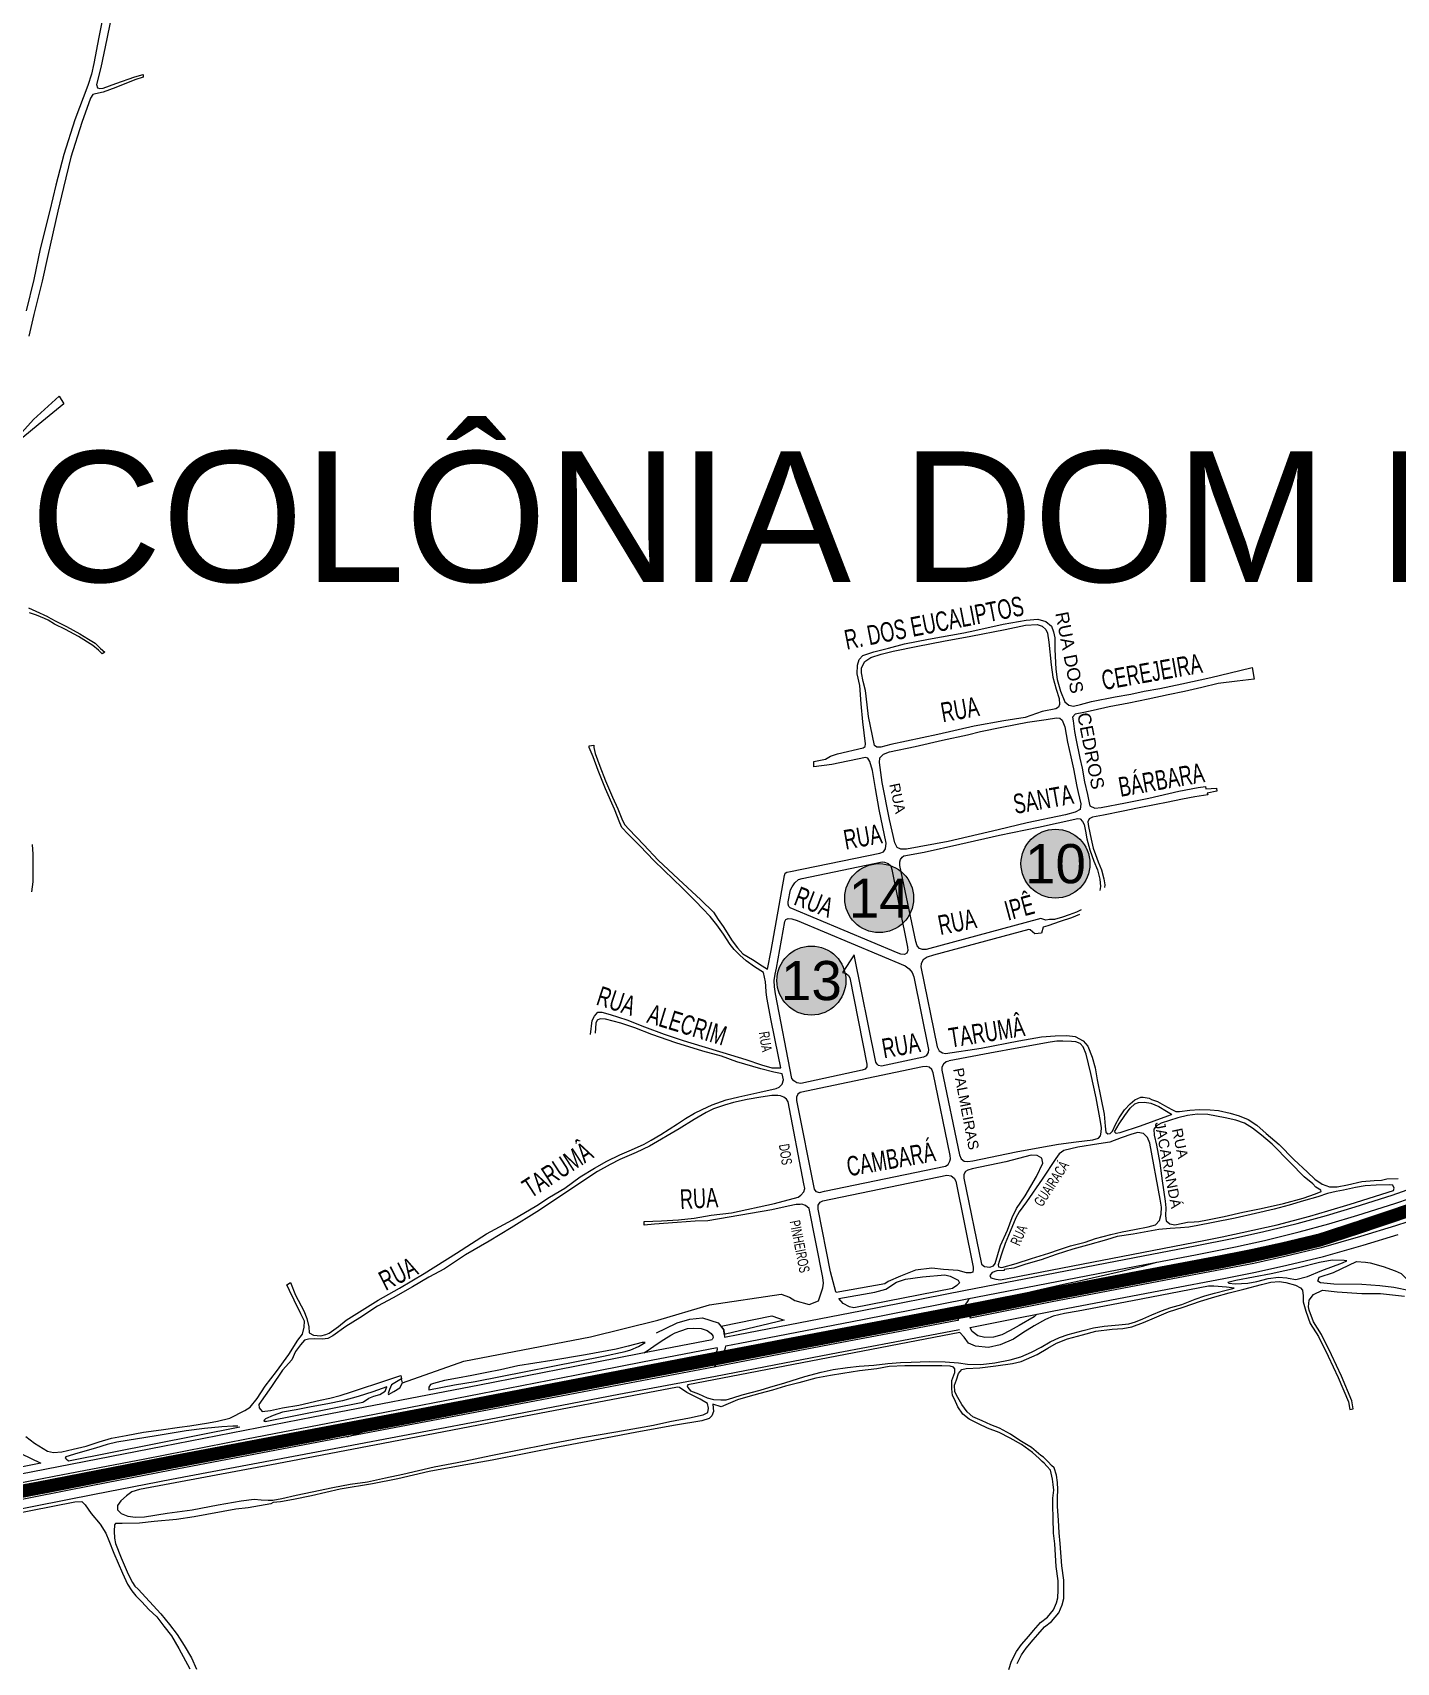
# Model space of a CAD drawing. Header units: millimetres. Extents: x 617885 to 663705, y 7172943 to 7234736.
# Drawn here: x 659750 to 660794, y 7185909 to 7187157 of the extents above; entities that cross this region are included whole.
import ezdxf
from ezdxf.enums import TextEntityAlignment as Align

# ---------------------------------------------------------------- set-up
doc = ezdxf.new("R2010")
doc.units = ezdxf.units.MM
for name, color, linetype in [('BAIRROS', 12, 'Continuous'), ('Equipamentos Públicos', 171, 'Continuous'), ('Escolas Municipais', 21, 'Continuous')]:
    doc.layers.add(name, color=color, linetype=linetype)
doc.layers.add('TOP_VIAS 10.000', color=7, linetype='Continuous', lineweight=9)
doc.layers.add('VIAS', color=7, linetype='Continuous', lineweight=5)
doc.styles.add('LDUP', font='LDUP.SHX')
doc.styles.get("Standard").update_dxf_attribs({"font": 'arial.ttf'})

msp = doc.modelspace()

# ---------------------------------------------------------------- hatches: boundary and pattern name
at = {"layer": 'Equipamentos Públicos', "true_color": 0xffff99}
h = msp.add_hatch(color=51, dxfattribs=at)
edge = h.paths.add_edge_path()
edge.add_arc((660533.4, 7186520.9), 26.4, 0, 360)
at = {"layer": 'Equipamentos Públicos', "true_color": 0xff0040}
h = msp.add_hatch(color=240, dxfattribs=at)
edge = h.paths.add_edge_path()
edge.add_arc((660398.4, 7186494.5), 26.4, 0, 360)
at = {"layer": 'Escolas Municipais'}
h = msp.add_hatch(color=21, dxfattribs=at)
edge = h.paths.add_edge_path()
edge.add_arc((660346.5, 7186431.4), 26.4, 0, 360)

# ---------------------------------------------------------------- linework, layer by layer
at = {"layer": 'BAIRROS', "lineweight": 40, "ltscale": 0.3, "const_width": 10}
for points in [[(660810, 7186257.4), (660791.3, 7186251.1), (660764.9, 7186242.2), (660735.4, 7186232.6), (660707.8, 7186226), (660684.1, 7186220.8), (660659.9, 7186216), (660616.9, 7186207.9), (660528.4, 7186191), (660491.2, 7186183.6), (660466.9, 7186178.8), (660277.9, 7186142.9), (660253.8, 7186138.4), (660040.7, 7186097.5), (659979.3, 7186086), (659978.7, 7186085.8), (659854.7, 7186062.4), (659760.9, 7186044), (659653.6, 7186024.3)], [(660810.6, 7186257.6), (660791.9, 7186251.3), (660765.4, 7186242.4), (660736, 7186232.8), (660708.4, 7186226.2), (660684.7, 7186221), (660660.4, 7186216.2), (660617.5, 7186208.1), (660529, 7186191.2), (660491.8, 7186183.8), (660467.5, 7186179), (660457.9, 7186177.2), (660408.6, 7186167.7), (660365.1, 7186159.5), (660323.9, 7186151.7), (660271.3, 7186141.5), (660197.1, 7186127.5), (660103.4, 7186109.5), (659979.3, 7186086), (659854.7, 7186062.4), (659795.8, 7186050.9), (659727.3, 7186037.5)]]:
    msp.add_lwpolyline(points, dxfattribs=at)
at = {"layer": 'Equipamentos Públicos', "color": 7, "lineweight": 5}
for centre in [(660533.4, 7186520.9), (660398.4, 7186494.5)]:
    msp.add_circle(centre, 26.4, dxfattribs=at)
at = {"layer": 'Escolas Municipais', "color": 7, "lineweight": 5}
msp.add_circle((660346.5, 7186431.4), 26.4, dxfattribs=at)
at = {"layer": 'VIAS', "color": 253}
for points in [[(659805.1, 7187175.7), (659800.8, 7187153.7), (659796.9, 7187133.5), (659795.1, 7187125.3), (659792.4, 7187116.8), (659782.5, 7187090.3), (659774.1, 7187063.8), (659768, 7187040.3), (659763.2, 7187020.9), (659755.8, 7186991.7), (659751, 7186968.2), (659745.1, 7186944.1)], [(660665.4, 7186200.4), (660666.2, 7186199.8), (660671.1, 7186199.3), (660680.6, 7186199.7), (660687.6, 7186200.9), (660696.4, 7186203.3), (660704.1, 7186204.3), (660710.6, 7186203.9), (660711.7, 7186203.5), (660717.4, 7186202.6), (660726.4, 7186204.8), (660737.4, 7186209.4), (660753.1, 7186215.3), (660756.5, 7186216.8), (660754.4, 7186217), (660745.2, 7186217.4), (660735.7, 7186215.5), (660719.6, 7186211.4), (660698.5, 7186206.9), (660671.5, 7186201.8), (660665.4, 7186200.2)], [(660812.6, 7186193.2), (660805, 7186193.9), (660792.6, 7186196.4), (660781.9, 7186197.6), (660767.9, 7186198.6), (660746.5, 7186198.9), (660736.4, 7186200), (660734.4, 7186201.3), (660735.3, 7186204.3), (660746.2, 7186207.9), (660764, 7186216.3), (660770.7, 7186215.8), (660774.5, 7186215.2), (660784.3, 7186212.6), (660793.5, 7186209.1), (660798.2, 7186207), (660810.9, 7186194.7), (660812.6, 7186193.2)], [(660504, 7185908.6), (660507.3, 7185915.2), (660511, 7185920.3), (660516.3, 7185926.6), (660519.9, 7185930.7), (660525, 7185936.5), (660530.4, 7185940.8), (660535.9, 7185947.4), (660538.5, 7185953.5), (660539.7, 7185958.2), (660539.9, 7185964.6), (660539.8, 7185972.2), (660538.4, 7185983.2), (660537.1, 7186000.5), (660536.2, 7186008.6), (660535.6, 7186018.2), (660535, 7186028.7), (660534.9, 7186035.4), (660535.1, 7186041.8), (660535, 7186047.1), (660534.3, 7186052.8), (660532.4, 7186058.3), (660530.4, 7186060.2), (660527.7, 7186063), (660526, 7186064.7), (660524.2, 7186066.4), (660522.3, 7186067.9), (660515, 7186073.9), (660506.2, 7186079.2), (660498.9, 7186084.2), (660490.5, 7186088.7), (660484, 7186091.2), (660477.2, 7186094.2), (660470.2, 7186097.4), (660465.7, 7186101.2), (660461.7, 7186106.9), (660458.7, 7186112.3), (660456.3, 7186116.6), (660456.2, 7186121.5), (660457.7, 7186125.6), (660459.2, 7186130.6), (660461.6, 7186133.5), (660465.1, 7186134.3), (660475.6, 7186134.9), (660487.8, 7186136.3), (660500.4, 7186138.3), (660507.2, 7186139.8), (660519.3, 7186145), (660527.5, 7186150), (660534.3, 7186153.9), (660542.7, 7186157.2), (660554, 7186160.2), (660564.4, 7186163), (660576.7, 7186164.5), (660585, 7186165), (660592, 7186166.4), (660600.8, 7186169.6), (660609.3, 7186173.1), (660620, 7186177.7), (660631.2, 7186181.4), (660644.4, 7186186), (660655.4, 7186189.3), (660666.5, 7186192.3), (660677.6, 7186195.2), (660691.1, 7186198.8), (660698.3, 7186200.6), (660704.7, 7186201), (660709.9, 7186200.3)], [(660709.9, 7186200.3), (660717.2, 7186198.3), (660721.1, 7186196.2), (660722.6, 7186194.4), (660723.2, 7186190.1), (660723.2, 7186185.4), (660725.1, 7186178.3), (660728.5, 7186168.8), (660734.8, 7186159), (660742.3, 7186143.7), (660750, 7186127.4), (660757.7, 7186108.8), (660758.8, 7186103), (660761.5, 7186103.5), (660760.4, 7186109.6), (660752.5, 7186128.6), (660744.8, 7186144.9), (660737.2, 7186160.4), (660731.1, 7186170.1), (660727.8, 7186179.1), (660727.1, 7186181.6), (660727.8, 7186186.6), (660731.1, 7186191), (660738, 7186194.3), (660749, 7186193.1), (660767.9, 7186191.9), (660782.3, 7186191.9), (660800.6, 7186189.8)], [(660519.1, 7186176), (660517, 7186173.9), (660505.7, 7186167.2), (660498.7, 7186163.4), (660492.4, 7186160.2), (660485.9, 7186158.4), (660479.4, 7186158.1), (660473.9, 7186159.4), (660469.5, 7186162.7), (660468.5, 7186164.5), (660468, 7186165.9)], [(660497.6, 7185904), (660499.8, 7185910.3), (660503.5, 7185917.6), (660507.5, 7185923.1), (660512.9, 7185929.5), (660516.5, 7185933.7), (660521.9, 7185939.8), (660527.2, 7185944), (660532, 7185949.7), (660534.2, 7185954.9), (660535.2, 7185958.9), (660535.4, 7185964.6), (660535.4, 7185971.9), (660534, 7185982.8), (660533, 7186000.2), (660532, 7186008.2), (660531.6, 7186019.7), (660531.3, 7186029.6), (660531.4, 7186035.1), (660532.1, 7186041.2), (660531.6, 7186045.5), (660531, 7186049.6), (660529.5, 7186056.5), (660526.7, 7186059.6), (660524.8, 7186061.8), (660523.2, 7186063.3), (660520.9, 7186065.5), (660515.8, 7186070), (660507.5, 7186076.2), (660498.6, 7186081.1), (660490.4, 7186085.5), (660481.3, 7186088.8), (660474.4, 7186092.1), (660467.3, 7186095.7), (660462.5, 7186099.4), (660458.6, 7186105.1), (660456, 7186111), (660454.6, 7186113.8), (660454, 7186118.7), (660454.1, 7186125.3), (660456.4, 7186131.4), (660456.4, 7186134.2), (660455.4, 7186135.5), (660452.8, 7186136.2), (660446.4, 7186136.5), (660430.8, 7186136.4), (660418, 7186136.3), (660406, 7186135.9), (660396.5, 7186134.1), (660383.3, 7186132.5), (660370.6, 7186130.5), (660361.2, 7186128.9), (660349.8, 7186126.9), (660336.8, 7186123.4), (660326.7, 7186120.9), (660316.6, 7186117.7), (660307.1, 7186115.2), (660297.7, 7186112.6), (660289.8, 7186110.5), (660277.4, 7186105)], [(660277.4, 7186105), (660270.9, 7186107), (660271.4, 7186101.4), (660270.2, 7186098.1), (660268.3, 7186096.1), (660262.5, 7186094.3), (660242.4, 7186091), (660212.9, 7186085.6), (660188.8, 7186081.1), (660153.5, 7186074.5), (660102.1, 7186064.2), (660077.4, 7186059.8), (660053.7, 7186055.4), (660029.9, 7186050), (660010.5, 7186046.2), (659985.6, 7186042), (659963.6, 7186037), (659950, 7186034.1), (659939.9, 7186032.4), (659934.3, 7186031.8), (659932.4, 7186030.8), (659915.2, 7186027.8), (659905.8, 7186026.7), (659873.8, 7186020.7), (659860.3, 7186018.9), (659843.3, 7186017.2), (659832, 7186016), (659818.8, 7186015.7), (659813.6, 7186015.8), (659812.7, 7186014.7), (659812.6, 7186009.8), (659812.7, 7186004.5), (659813.6, 7186000.3), (659817.8, 7185989.5), (659823.3, 7185976.8), (659826.6, 7185970.6), (659828.4, 7185967.7), (659831, 7185965.4), (659839.7, 7185956), (659848.2, 7185946.6), (659855, 7185938.5), (659860.7, 7185930.6), (659866.1, 7185922.3), (659871.7, 7185912.9), (659875.5, 7185904.1)], [(659682.3, 7186012.7), (659782.4, 7186032.3), (659787.8, 7186032.6), (659790.3, 7186030), (659794.9, 7186023.3), (659801.8, 7186015.3), (659806.2, 7186008.2), (659808.5, 7186002.6), (659812.3, 7185993.1), (659819, 7185977.7), (659822.8, 7185969.3), (659826, 7185964.2), (659829.2, 7185960.3), (659833.7, 7185955.7), (659839.2, 7185949.8), (659845.1, 7185944.3), (659850.7, 7185937.1), (659856.5, 7185929.7), (659862.2, 7185920), (659870.5, 7185904.5)]]:
    msp.add_lwpolyline(points, dxfattribs=at)
at = {"layer": 'VIAS', "color": 253, "flags": 128}
for points in [[(659812, 7187177.4), (659806.9, 7187152.4), (659802.4, 7187130.4), (659799.1, 7187117.5), (659799.7, 7187114.8), (659801.5, 7187114.3), (659804, 7187114.6), (659813.8, 7187118.3), (659828.4, 7187123.3), (659834.7, 7187125.2), (659834.7, 7187123.1), (659828.5, 7187121), (659813.7, 7187115.1), (659804.1, 7187111.7), (659798.2, 7187110.3), (659796.1, 7187109.7), (659794.3, 7187107.1), (659787.8, 7187088.4), (659779.4, 7187061.9), (659773.8, 7187038.6), (659769.4, 7187020.4), (659761.7, 7186986.5), (659757.3, 7186966.9), (659751, 7186941.4), (659747.2, 7186924.8)], [(659741.9, 7186850.9), (659750.9, 7186860.9), (659770.4, 7186878.9), (659773.9, 7186872.9), (659754.3, 7186857), (659742.6, 7186847.2)], [(659747, 7186716.8), (659752.5, 7186714.3), (659761.5, 7186710.1), (659761.7, 7186710), (659767.4, 7186706.8), (659776.1, 7186702.4), (659786.3, 7186696.8), (659792.8, 7186692.9), (659797.9, 7186689.7), (659802.2, 7186685.7), (659805.3, 7186682.9), (659803.4, 7186681.5), (659800.6, 7186684.3), (659796.2, 7186688), (659785.3, 7186694.8), (659775.4, 7186700.2), (659766.9, 7186704.3), (659762, 7186707.3), (659759.1, 7186708.6), (659753, 7186711.2), (659747.6, 7186713)], [(660177.3, 7186390.1), (660178.6, 7186400.7), (660180.4, 7186404.1), (660182.9, 7186407.1), (660185.9, 7186407.3), (660192.5, 7186405.3), (660205.2, 7186401.4), (660218.8, 7186396), (660233.8, 7186390.4), (660248.4, 7186385.5), (660262.7, 7186381.1), (660278.7, 7186376.2), (660296.3, 7186370.9), (660308.3, 7186366.8), (660316.3, 7186364.7), (660323.2, 7186364.7), (660321, 7186374.5), (660315.8, 7186400.9), (660312.4, 7186418.5), (660311.8, 7186422.8), (660311.7, 7186427.1), (660311.4, 7186430.5), (660309.7, 7186437.7), (660302.9, 7186441.9), (660296.6, 7186446.5), (660291.6, 7186450.8), (660287.3, 7186455.2), (660284.3, 7186459.1), (660279.1, 7186466.8), (660274.2, 7186474.1), (660268.9, 7186480.5), (660263.1, 7186486.5), (660257.9, 7186492), (660247.5, 7186502.3), (660233.7, 7186515.6), (660225.9, 7186523.2), (660215.3, 7186534.2), (660206.3, 7186543.4), (660201.2, 7186548.6), (660199.8, 7186552.1), (660195.7, 7186562.5), (660188.8, 7186578.2), (660183.1, 7186592.2), (660179.4, 7186602.7), (660176.2, 7186609.8), (660176.3, 7186611.1), (660180, 7186611.6), (660179.9, 7186609.9), (660181, 7186605.2), (660184.5, 7186595.5), (660188.9, 7186584.3), (660194.3, 7186571.9), (660198.2, 7186562.8), (660201.8, 7186554), (660203.6, 7186550.7), (660206.6, 7186547.2), (660218.1, 7186535.2), (660229.2, 7186523.7), (660244.8, 7186509), (660261.7, 7186493.2), (660271.4, 7186483.8), (660275.2, 7186478.1), (660278.9, 7186472.7), (660285.8, 7186461.9), (660289.8, 7186456.4), (660294, 7186451.8), (660301.4, 7186447.5), (660308.8, 7186442.7), (660312.9, 7186440.1), (660315.6, 7186454.5), (660325.9, 7186511.9), (660326.4, 7186513.7), (660327.6, 7186514.4), (660330.5, 7186514.9), (660398.8, 7186528.9), (660401.6, 7186530), (660403.3, 7186532.3), (660403.8, 7186536.5), (660398.3, 7186562.3), (660395.5, 7186578.4), (660393.4, 7186592.2), (660391.2, 7186599.1), (660389.8, 7186601.8), (660387.8, 7186602.3), (660362.1, 7186596.8), (660348.4, 7186595.1), (660348.4, 7186599.2), (660357.4, 7186601), (660361.1, 7186603.3), (660366.4, 7186604.9), (660386.1, 7186609.5), (660387.7, 7186610.7), (660388, 7186612.6), (660386, 7186629.6), (660384.6, 7186643.4), (660383.5, 7186657.2), (660381.6, 7186666.3), (660381.9, 7186673), (660383.2, 7186677.3), (660385.8, 7186680.3), (660394.3, 7186683), (660405.6, 7186686), (660417.9, 7186689.3), (660436.1, 7186692.8), (660463.3, 7186697.6), (660471.6, 7186699.4), (660493.3, 7186704.2), (660511, 7186707.3), (660520, 7186708.2), (660526, 7186706.4), (660530.3, 7186702.7), (660531.9, 7186698.3), (660532.8, 7186693.8), (660533, 7186684.9), (660533.6, 7186669.9), (660534.7, 7186661.8), (660537.2, 7186653), (660540.6, 7186644.7), (660543.7, 7186642.2), (660547.3, 7186641.6), (660552.6, 7186642.8), (660561.1, 7186645.1), (660579, 7186648.6), (660591, 7186650.6), (660601.2, 7186653), (660613.4, 7186654.9), (660630.1, 7186658.7), (660652.3, 7186663.5), (660674.5, 7186668.7), (660684, 7186671.1), (660685.5, 7186662.1), (660672.6, 7186660.5), (660658.1, 7186658.8), (660645.5, 7186655.8), (660632.3, 7186652.8), (660619.7, 7186650.2), (660604.4, 7186646.9), (660589.5, 7186643.9), (660574.5, 7186640.9), (660562.3, 7186638.2), (660555.1, 7186636.7), (660548.4, 7186635.4), (660546.5, 7186633), (660546.9, 7186630.3), (660548.1, 7186622.1), (660549.1, 7186616.7), (660552.1, 7186601.6), (660553.8, 7186593.9), (660555.7, 7186583.5)], [(660177.3, 7186390.1), (660178.6, 7186400.7), (660180.4, 7186404.1), (660182.9, 7186407.1), (660185.9, 7186407.3), (660192.5, 7186405.3), (660205.2, 7186401.4), (660218.8, 7186396), (660233.8, 7186390.4), (660248.4, 7186385.5), (660262.7, 7186381.1), (660278.7, 7186376.2), (660296.3, 7186370.9), (660308.3, 7186366.8), (660316.3, 7186364.7), (660323.2, 7186364.7), (660321, 7186374.5), (660315.8, 7186400.9), (660312.4, 7186418.5), (660311.8, 7186422.8), (660311.7, 7186427.1), (660311.4, 7186430.5), (660309.7, 7186437.7), (660302.9, 7186441.9), (660296.6, 7186446.5), (660291.6, 7186450.8), (660287.3, 7186455.2), (660284.3, 7186459.1), (660279.1, 7186466.8), (660274.2, 7186474.1), (660268.9, 7186480.5), (660263.1, 7186486.5), (660257.9, 7186492), (660247.5, 7186502.3), (660233.7, 7186515.6), (660225.9, 7186523.2), (660215.3, 7186534.2), (660206.3, 7186543.4), (660201.2, 7186548.6), (660199.8, 7186552.1), (660195.7, 7186562.5), (660188.8, 7186578.2), (660183.1, 7186592.2), (660179.4, 7186602.7), (660176.2, 7186609.8), (660176.3, 7186611.1), (660180, 7186611.6), (660179.9, 7186609.9), (660181, 7186605.2), (660184.5, 7186595.5), (660188.9, 7186584.3), (660194.3, 7186571.9), (660198.2, 7186562.8), (660201.8, 7186554), (660203.6, 7186550.7), (660206.6, 7186547.2), (660218.1, 7186535.2), (660229.2, 7186523.7), (660244.8, 7186509), (660261.7, 7186493.2), (660271.4, 7186483.8), (660275.2, 7186478.1), (660278.9, 7186472.7), (660285.8, 7186461.9), (660289.8, 7186456.4), (660294, 7186451.8), (660301.4, 7186447.5), (660308.8, 7186442.7), (660312.9, 7186440.1), (660315.6, 7186454.5), (660325.9, 7186511.9), (660326.4, 7186513.7), (660327.6, 7186514.4), (660330.5, 7186514.9), (660398.8, 7186528.9), (660401.6, 7186530), (660403.3, 7186532.3), (660403.8, 7186536.5), (660398.3, 7186562.3), (660395.5, 7186578.4), (660393.4, 7186592.2), (660391.2, 7186599.1), (660389.8, 7186601.8), (660387.8, 7186602.3), (660362.1, 7186596.8), (660348.4, 7186595.1), (660348.4, 7186599.2), (660357.4, 7186601), (660361.1, 7186603.3), (660366.4, 7186604.9), (660386.1, 7186609.5), (660387.7, 7186610.7), (660388, 7186612.6), (660386, 7186629.6), (660384.6, 7186643.4), (660383.5, 7186657.2), (660381.6, 7186666.3), (660381.9, 7186673), (660383.2, 7186677.3), (660385.8, 7186680.3), (660394.3, 7186683), (660405.6, 7186686), (660417.9, 7186689.3), (660436.1, 7186692.8), (660463.3, 7186697.6), (660471.6, 7186699.4), (660493.3, 7186704.2), (660511, 7186707.3), (660520, 7186708.2), (660526, 7186706.4), (660530.3, 7186702.7), (660531.9, 7186698.3), (660532.8, 7186693.8), (660533, 7186684.9), (660533.6, 7186669.9), (660534.7, 7186661.8), (660537.2, 7186653), (660540.6, 7186644.7), (660543.7, 7186642.2), (660547.3, 7186641.6), (660552.6, 7186642.8), (660561.1, 7186645.1), (660579, 7186648.6), (660591, 7186650.6), (660601.2, 7186653), (660613.4, 7186654.9), (660630.1, 7186658.7), (660652.3, 7186663.5), (660674.5, 7186668.7), (660684, 7186671.1), (660685.5, 7186662.1), (660672.6, 7186660.5), (660658.1, 7186658.8), (660645.5, 7186655.8), (660632.3, 7186652.8), (660619.7, 7186650.2), (660604.4, 7186646.9), (660589.5, 7186643.9), (660574.5, 7186640.9), (660562.3, 7186638.2), (660555.1, 7186636.7), (660548.4, 7186635.4), (660546.5, 7186633), (660546.9, 7186630.3), (660548.1, 7186622.1), (660549.1, 7186616.7), (660552.1, 7186601.6), (660553.8, 7186593.9), (660555.7, 7186583.5), (660557.9, 7186573.8), (660559.1, 7186567.5), (660559.8, 7186565.1), (660563.5, 7186563.4), (660568.3, 7186564), (660587.1, 7186567.5), (660605, 7186571.1), (660627.8, 7186576.3), (660642.7, 7186579.1), (660648.2, 7186580), (660648.6, 7186578.1), (660656.7, 7186578.8), (660657, 7186576.5), (660657, 7186576.5), (660649.6, 7186575), (660650, 7186573.5), (660640, 7186572.1), (660630.8, 7186570.4), (660618.5, 7186567.8), (660610.4, 7186566.3), (660596.1, 7186563.5), (660585.3, 7186561.2), (660570.1, 7186558.1), (660561.7, 7186556.5), (660559.2, 7186555.3), (660558.1, 7186553), (660558.6, 7186549.4), (660560.7, 7186539.7), (660562.2, 7186532.8), (660564, 7186527.8), (660566.2, 7186522.3), (660568.7, 7186516.3), (660570.5, 7186509.4), (660571.1, 7186504.6), (660571, 7186502.7)], [(660555.7, 7186583.5), (660557.9, 7186573.8), (660559.1, 7186567.5), (660559.8, 7186565.1), (660563.5, 7186563.4), (660568.3, 7186564), (660587.1, 7186567.5), (660605, 7186571.1), (660627.8, 7186576.3), (660642.7, 7186579.1), (660648.2, 7186580), (660648.6, 7186578.1), (660656.7, 7186578.8), (660657, 7186576.5)], [(660553.1, 7186485.5), (660549.6, 7186483.8), (660543.8, 7186481.7), (660538.9, 7186480), (660532.7, 7186478.1), (660528.8, 7186478.1), (660526.1, 7186477.6), (660522.2, 7186479), (660434.4, 7186455.1), (660431.7, 7186455.1), (660429.3, 7186456), (660427.4, 7186458.1), (660426.4, 7186461.2), (660414.3, 7186519.5), (660414.3, 7186522.2), (660414.7, 7186524), (660415.9, 7186526), (660417.3, 7186526.9), (660432.9, 7186529.7), (660460.1, 7186535.9), (660490.5, 7186542.7), (660520.4, 7186548.8), (660550.6, 7186555.4), (660552.2, 7186555.1), (660554, 7186553.3), (660555.3, 7186550.8), (660556.3, 7186545.9), (660557.4, 7186539.9), (660559.8, 7186531.6), (660562.8, 7186522.9), (660565.7, 7186516.3), (660567.5, 7186509), (660567.8, 7186503.4), (660567.3, 7186500.4)], [(659749.8, 7186535.5), (659750.2, 7186528.1), (659750.3, 7186517.5), (659750.3, 7186507.1), (659749.2, 7186499.4)], [(660551.8, 7186481.9), (660545.7, 7186479.5), (660537.1, 7186476.7), (660527.5, 7186473.4), (660524.1, 7186472.3), (660522.8, 7186467.7), (660517.5, 7186467.2), (660514, 7186470.3), (660513, 7186470.5), (660439.9, 7186450.9), (660435.1, 7186449.3), (660432.1, 7186447.2), (660430.6, 7186444.5), (660430.3, 7186441.9), (660442.8, 7186380.6), (660444.3, 7186377.5), (660446.8, 7186376.1), (660449.3, 7186375.6), (660476.4, 7186379.6), (660505.4, 7186385.2), (660522.6, 7186388.2), (660533.2, 7186389), (660542.2, 7186389.4), (660548.6, 7186388.5), (660554.7, 7186385.3), (660558.2, 7186381.2), (660561.5, 7186372.8), (660563.7, 7186364.6), (660565.3, 7186355.3), (660568.1, 7186341.5), (660570.6, 7186329.1), (660571.5, 7186319.8), (660571.9, 7186315.2), (660573.4, 7186314.1), (660575.3, 7186314.2), (660577.2, 7186316.2), (660579.4, 7186321.1), (660582.3, 7186326.4), (660586.3, 7186332.4), (660590.5, 7186337.1), (660594.2, 7186340), (660598.7, 7186342.1), (660600.5, 7186342.2), (660605.2, 7186341.4), (660607, 7186340.3), (660611.5, 7186338.7), (660617, 7186335.8), (660622.4, 7186332.7), (660625.5, 7186331.2), (660628.5, 7186331.2), (660636.3, 7186332.1), (660643.8, 7186332.6), (660651.9, 7186332.5), (660658.2, 7186331.9), (660667.1, 7186329.9), (660674.2, 7186327.8), (660680.9, 7186325), (660687.6, 7186320.7), (660694.8, 7186314.2), (660704.6, 7186305.8), (660716, 7186294.3), (660726.5, 7186284.8), (660732.1, 7186279.4), (660737.6, 7186275.5), (660743.2, 7186273.6), (660749, 7186273.6), (660757, 7186275.1), (660768, 7186277.5), (660777.5, 7186278.3), (660783.1, 7186278.5), (660787.1, 7186279.7), (660795.9, 7186279.9)], [(659744.8, 7186082.3), (659751.6, 7186077.2), (659761.4, 7186071), (659766.2, 7186070), (659772.4, 7186070.7), (659781.2, 7186072.7), (659791, 7186074.8), (659801, 7186078.2), (659810.6, 7186081.1), (659821.7, 7186083.2), (659834.9, 7186085.6), (659848.5, 7186087.3), (659862.6, 7186089.4), (659870.5, 7186090.4), (659884.7, 7186092.9), (659891.8, 7186094), (659901.1, 7186096.3), (659912.7, 7186102.2), (659916.6, 7186104.8), (659922, 7186111.3), (659928.2, 7186120.8), (659936.9, 7186132), (659946.2, 7186145.1), (659953.2, 7186156.1), (659956.7, 7186160.7), (659958, 7186166), (659958.3, 7186170.5), (659955.6, 7186176.2), (659950.5, 7186186.6), (659946.8, 7186194), (659944.8, 7186198.5), (659947.5, 7186200.3), (659951.5, 7186190.6), (659957.7, 7186178.6), (659960.2, 7186172.6), (659961.6, 7186166.3), (659961.9, 7186161.6), (659965.1, 7186159.8), (659970.8, 7186159.5), (659974.7, 7186160.3), (659977.3, 7186161.4), (659984.4, 7186166.5), (659990.1, 7186171.4), (659998.3, 7186176.6), (660014.6, 7186186.8), (660031.1, 7186195.8), (660049.9, 7186207.2), (660074.7, 7186222.7), (660097.8, 7186237.4), (660117.6, 7186248.3), (660136.3, 7186259.3), (660146, 7186265.5), (660157.6, 7186272.5), (660169.4, 7186281.2), (660180.5, 7186287.8), (660189.9, 7186293.1), (660199.8, 7186297.9), (660208.6, 7186301.8), (660218.4, 7186306.2), (660223.9, 7186309.1), (660231.1, 7186313.5), (660244, 7186321.7), (660250.2, 7186325.9), (660257, 7186329.9), (660262.8, 7186332.8), (660270.5, 7186336.3), (660281.3, 7186340), (660290.9, 7186342.5), (660307.1, 7186345.9), (660319.4, 7186348.8), (660321.7, 7186349.7), (660324.1, 7186352), (660325, 7186355.3), (660324.6, 7186357.8), (660324, 7186359.9), (660317.7, 7186361.2), (660307.7, 7186363.9), (660289.5, 7186369.3), (660277.7, 7186373.6), (660263.4, 7186377.3), (660242.8, 7186383.6), (660224.4, 7186390.1), (660211.3, 7186395.2), (660200.5, 7186398.7), (660188.9, 7186401.9), (660184.8, 7186402.2), (660182.5, 7186401.1), (660181.4, 7186398.7), (660181, 7186391.2)], [(660451.7, 7186369.7), (660449.7, 7186369.1), (660447.7, 7186367.3), (660446.5, 7186365.1), (660446.5, 7186362.7), (660459.9, 7186297.9), (660461.1, 7186295), (660463.4, 7186293.1), (660466.2, 7186292.8), (660470.2, 7186293.4), (660503.2, 7186300.2), (660521.4, 7186303.6), (660535.8, 7186306.1), (660549.3, 7186307.8), (660562.1, 7186309.5), (660566.3, 7186310.8), (660567.9, 7186312.6), (660568.5, 7186315.3), (660568.6, 7186318.7), (660567.8, 7186323.5), (660564.5, 7186341.7), (660560.4, 7186360.2), (660556.8, 7186375), (660554.6, 7186380.7), (660552.3, 7186383.3), (660549.1, 7186384.5), (660545.7, 7186384.7), (660539.1, 7186385.1), (660534.5, 7186385), (660529.4, 7186384.2), (660505.4, 7186380), (660483.1, 7186375.8), (660452.1, 7186370)], [(660033.3, 7186123.3), (660080.4, 7186140.1), (660177.4, 7186158.6), (660228.8, 7186171.3), (660268.4, 7186183.2), (660323.3, 7186191.2), (660329.8, 7186189.1), (660333.8, 7186186.5), (660344.8, 7186183.3), (660352, 7186186.1), (660355.2, 7186196.1), (660355.7, 7186199.7), (660355.2, 7186204.1), (660344.9, 7186256.8), (660342.1, 7186259.1), (660339.1, 7186260.1), (660337.9, 7186260), (660334.9, 7186259.9), (660328.7, 7186258.7), (660316.3, 7186255.9), (660267.3, 7186247.5), (660257.6, 7186247.2), (660243.7, 7186246.2), (660226.3, 7186245), (660218.5, 7186244.1), (660218.5, 7186247), (660231.8, 7186247.4), (660244.7, 7186248.3), (660256.6, 7186249.5), (660269.8, 7186251.8), (660285.3, 7186253.6), (660318.2, 7186260.6), (660336.4, 7186265.6), (660338.5, 7186267.1), (660340.8, 7186269.7), (660341.4, 7186272.2), (660340.8, 7186275.8), (660328.6, 7186338.5), (660327.4, 7186340.7), (660325.3, 7186342.2), (660322.9, 7186343.1), (660320.8, 7186343.5), (660316.2, 7186343.3), (660307.7, 7186342.2), (660297.2, 7186340.4), (660286.9, 7186338), (660279.9, 7186336), (660271.4, 7186333.1), (660265.8, 7186330.5), (660256.7, 7186325.1), (660245.2, 7186317.9), (660222.4, 7186304.7), (660212.2, 7186299.8), (660199.9, 7186294.3), (660192.4, 7186290.5), (660182.8, 7186285.3), (660170.6, 7186277.3), (660154.3, 7186266.4), (660136.2, 7186254.3), (660116.6, 7186242), (660099.6, 7186231.9), (660081.6, 7186221.5), (660065.5, 7186210.6), (660053.5, 7186204.2), (660040.9, 7186197), (660026.3, 7186188.5), (660014.2, 7186182.1), (660000.8, 7186173.3), (659990, 7186166.6), (659979.9, 7186159.4), (659976.2, 7186157.4), (659972.2, 7186156.8), (659966.1, 7186157), (659961.4, 7186156.9), (659958.4, 7186156), (659955.2, 7186152.5), (659951.5, 7186147.3), (659948.7, 7186141), (659941.5, 7186133.1), (659933.1, 7186120.5), (659923.4, 7186106.8), (659923.6, 7186104.2), (659925.9, 7186101.5), (659932.3, 7186102.2), (659941.4, 7186104.3), (659953.9, 7186106.4), (659970.4, 7186110.2), (659977.7, 7186111.7), (659985.7, 7186113.8), (659994.2, 7186116.5), (660002.8, 7186119.3), (660013.7, 7186122.9), (660025.3, 7186126.7), (660032.1, 7186129), (660032.7, 7186126.4)], [(660663.4, 7186326.4), (660650.1, 7186328.8), (660642.2, 7186329), (660634.5, 7186328.1), (660627.1, 7186326.4), (660614.4, 7186322.1), (660610.8, 7186320.3), (660608.8, 7186317.5), (660608.9, 7186313.1), (660610.7, 7186305.5), (660613.2, 7186291.5), (660615.2, 7186278.1), (660617.5, 7186262.5), (660617.9, 7186257.4), (660617.6, 7186251.2), (660618.3, 7186247.4), (660621, 7186245.1), (660624.9, 7186244.5), (660631, 7186245.6), (660634.4, 7186246.3), (660639.5, 7186246.7)], [(660639.5, 7186246.7), (660643.3, 7186246.9), (660649.9, 7186248.2), (660662.5, 7186250.8), (660677, 7186254), (660690.8, 7186257), (660707.9, 7186260.8), (660723.2, 7186264.7), (660732.6, 7186268), (660736.8, 7186269.8), (660736.6, 7186271), (660732.9, 7186273.2), (660730.5, 7186275.8), (660723.9, 7186281.2), (660713.1, 7186292.1), (660699.3, 7186306.2), (660691.2, 7186313), (660684.4, 7186318.4), (660678.1, 7186322.1), (660671.6, 7186324.4), (660663.4, 7186326.4)], [(660227.8, 7186161.8), (660234.8, 7186165.1), (660243.8, 7186169.4), (660253.4, 7186172.2), (660263.2, 7186173.3), (660275.2, 7186169.3), (660279.4, 7186164.1), (660280, 7186158.4), (660290.4, 7186160.4), (660384.2, 7186178.5), (660464.6, 7186194.4), (660579.4, 7186216.6), (660607.2, 7186221.9), (660640.5, 7186228.3), (660670, 7186234.2), (660691.9, 7186238.9), (660718.4, 7186245.4), (660740.9, 7186251.6), (660763, 7186258.1), (660791.2, 7186267), (660815, 7186275.5)], [(660280.9, 7186151.7), (660291.7, 7186153.8), (660385.5, 7186171.9), (660465.9, 7186187.8), (660580.7, 7186210), (660608.4, 7186215.3), (660641.8, 7186221.7), (660671.3, 7186227.6), (660693.4, 7186232.4), (660720, 7186238.9), (660742.7, 7186245.1), (660765, 7186251.7), (660793.3, 7186260.6), (660817.3, 7186269)], [(660812.6, 7186249.8), (660793.7, 7186243.5), (660767.1, 7186235.5), (660736.9, 7186226.8), (660709.1, 7186220.1), (660685.3, 7186214.9), (660661, 7186210.1), (660618, 7186202), (660529.5, 7186185.1), (660492.3, 7186177.7), (660468.1, 7186172.9)], [(660468, 7186165.9), (660493.7, 7186170.9), (660530.8, 7186178.3), (660619.3, 7186195.2), (660662.3, 7186203.3), (660686.7, 7186208.2), (660710.7, 7186213.4), (660738.7, 7186220.2), (660769.1, 7186228.9), (660795.8, 7186237)], [(660468.1, 7186172.9), (660468.8, 7186176.3), (660471.2, 7186179.5), (660474.9, 7186183), (660478.6, 7186184.8), (660488, 7186187.1), (660496.2, 7186189), (660507.4, 7186191.5), (660521.7, 7186194.8), (660541.8, 7186199.5), (660551.6, 7186201.6), (660561.6, 7186203.9), (660571.8, 7186206.1), (660583.9, 7186208.8), (660591.1, 7186210.7), (660600, 7186212.7), (660610.9, 7186215.8)], [(660378.9, 7186180.9), (660375.7, 7186181.7), (660370.9, 7186184.2), (660367.5, 7186188), (660395, 7186192.9), (660403.5, 7186195.1), (660411.6, 7186200.5), (660418.6, 7186202.7), (660431.7, 7186204.5), (660448.7, 7186206.2), (660452.7, 7186205.2), (660458.9, 7186202.1), (660460, 7186200), (660457.8, 7186197.9), (660454.6, 7186195.6), (660378.9, 7186180.9)], [(660459, 7186171.2), (660459.6, 7186174), (660461.5, 7186178.4), (660464.7, 7186183.6), (660466, 7186185.3), (660466.5, 7186186.3), (660467.4, 7186188)], [(660459, 7186171.2), (660458.5, 7186171.1), (660409.2, 7186161.6), (660365.6, 7186153.4), (660324.4, 7186145.6), (660271.8, 7186135.4), (660197.7, 7186121.4), (660103.9, 7186103.4), (659979.8, 7186079.9), (659855.2, 7186056.3), (659796.3, 7186044.8), (659727.8, 7186031.4)], [(659729.1, 7186024.7), (659797.6, 7186038.1), (659856.5, 7186049.6), (659981.1, 7186073.2), (660105.2, 7186096.7), (660198.9, 7186114.7), (660273.1, 7186128.6), (660325.8, 7186138.8), (660366.9, 7186146.6), (660410.5, 7186154.8), (660459.8, 7186164.3), (660459.9, 7186164.3)], [(660218.2, 7186146.4), (660221.4, 7186148.5), (660227.6, 7186152.8), (660233.4, 7186156.5), (660238.8, 7186159.8), (660242.2, 7186161.8), (660246.5, 7186163.3), (660251.5, 7186164.9), (660256.3, 7186165.3), (660262.1, 7186164.9), (660266.7, 7186163.5), (660269.8, 7186161.3), (660271, 7186159.4), (660271.2, 7186158.1), (660270.6, 7186156.5)], [(659720, 7186049.7), (659849.9, 7186074.8), (659965, 7186097.4), (660092.2, 7186122), (660165.4, 7186136.1), (660215.8, 7186146), (660270.6, 7186156.5)], [(659724.4, 7186043.9), (659766.5, 7186051.9), (659836.1, 7186065.3), (659913.9, 7186080.5), (660011.8, 7186099.5), (660093.4, 7186115.2), (660166.7, 7186129.5), (660217.1, 7186139.4), (660274.4, 7186150.4)], [(659991, 7186082), (659999.9, 7186085), (660013.6, 7186088.9), (660024.8, 7186091.8), (660040.8, 7186094.9), (660090.2, 7186104.3), (660141.3, 7186114.3), (660230.7, 7186131.4), (660263.8, 7186138), (660267.9, 7186140.2), (660271.8, 7186143.7), (660274, 7186147.4), (660274.5, 7186149.2), (660274.4, 7186150.4)], [(660271.8, 7186135.4), (660275, 7186138.7), (660277.9, 7186142.9), (660279.6, 7186146.8), (660280.7, 7186150.1), (660280.9, 7186151.7)], [(660022.7, 7186114.6), (660026.8, 7186116.7), (660031.3, 7186119.5), (660033.3, 7186123.3), (660032.7, 7186126.4), (660025, 7186121.8), (660023.3, 7186118.4), (660022.5, 7186115.2), (660022.7, 7186114.6)], [(659928.2, 7186093.8), (660003, 7186108.5), (660003.5, 7186108.9), (660007.5, 7186111.7), (660011.5, 7186113.1), (660015.9, 7186114.4), (660020.2, 7186117.1), (660021.3, 7186120.4), (660010.7, 7186116.4), (659999.5, 7186112.9), (659987.3, 7186109.7), (659976.3, 7186107.3), (659963.4, 7186105), (659951.9, 7186102.8), (659941.4, 7186101), (659934.2, 7186098.4), (659928.4, 7186095.8), (659927.4, 7186094.8), (659927.2, 7186094.1), (659928.9, 7186094)], [(659907.2, 7186090.2), (659903.5, 7186090.2), (659894.9, 7186089.6), (659881.8, 7186088.4), (659867.8, 7186086.6), (659844.6, 7186082.9), (659814.6, 7186077.9), (659807.2, 7186076.3), (659798.2, 7186073.3), (659784.6, 7186069.5), (659775.6, 7186066.8), (659775.1, 7186066.1), (659775.7, 7186065.1), (659777.5, 7186063.8), (659908.9, 7186089.7)]]:
    msp.add_lwpolyline(points, dxfattribs=at)
for points in [[(660399.6, 7186610), (660396.6, 7186610.1), (660394.8, 7186611.4), (660393.2, 7186618.8), (660390.3, 7186633.6), (660389.2, 7186642.6), (660387.8, 7186653.6), (660386.1, 7186660.4), (660384.9, 7186667.1), (660384.8, 7186670.9), (660387.3, 7186675.6), (660392.1, 7186678.8), (660399.8, 7186681.2), (660409.1, 7186683.5), (660427.9, 7186687.3), (660447.6, 7186691.3), (660468.7, 7186695), (660494.8, 7186700.3), (660510.5, 7186703.5), (660519.4, 7186704.1), (660523.2, 7186702.7), (660526, 7186700.3), (660527.2, 7186697.3), (660528.3, 7186690.6), (660530, 7186673.1), (660531.3, 7186663.6), (660534, 7186654.4), (660536.2, 7186647.4), (660536.5, 7186642.7), (660535.7, 7186640.7), (660533.6, 7186639.4), (660523.3, 7186637.3), (660510.2, 7186632.9), (660493.9, 7186630.3), (660471.1, 7186626.2), (660443.4, 7186619.8), (660407.2, 7186612.1)], [(660451.3, 7186537.9), (660419.3, 7186531.9), (660415, 7186531.9), (660412.2, 7186533.2), (660410.5, 7186536.8), (660406.3, 7186554.6), (660400.8, 7186583.1), (660398.7, 7186598.4), (660398.9, 7186602), (660401.6, 7186604.8), (660406.2, 7186606.5), (660426, 7186610.5), (660446.9, 7186615.5), (660466.1, 7186619.5), (660476.1, 7186622), (660492.3, 7186625.3), (660511.9, 7186629.3), (660526.3, 7186631.4), (660534.2, 7186632.5), (660536.7, 7186632.2), (660538.6, 7186630.8), (660540.5, 7186625.7), (660542.7, 7186613.8), (660545.1, 7186602.8), (660547.1, 7186593.6), (660549.8, 7186579.9), (660550.9, 7186575.3), (660552.8, 7186566.6), (660552.3, 7186562.3), (660548.5, 7186560.3), (660541.2, 7186558.3), (660511.6, 7186552.1), (660489.6, 7186546.9)], [(660420.3, 7186454.5), (660419.7, 7186452.3), (660417.8, 7186451.4), (660414.9, 7186451.7), (660412.9, 7186452.4), (660330.3, 7186487), (660329.3, 7186488.2), (660328.6, 7186489.9), (660328.6, 7186491.8), (660330.4, 7186500.8), (660331.7, 7186503.2), (660333.8, 7186506.1), (660336.7, 7186508.7), (660339.4, 7186509.6), (660400.6, 7186522.2), (660402.6, 7186522.1), (660405.2, 7186521), (660407.2, 7186519.2), (660408.2, 7186516.5), (660420, 7186456.9)], [(660335.4, 7186353.2), (660333, 7186354.6), (660331.6, 7186356.5), (660318.9, 7186421.2), (660318.2, 7186426.6), (660318.1, 7186431.5), (660318.8, 7186436.2), (660319.7, 7186441), (660326.2, 7186476.7), (660327, 7186478.1), (660328.8, 7186478.8), (660331.5, 7186478.6), (660335.5, 7186477.3), (660418.4, 7186442.8), (660421.4, 7186440.4), (660423.6, 7186437.5), (660425, 7186434.3), (660436.1, 7186378.7), (660435.9, 7186376.3), (660434.3, 7186373.8), (660432.3, 7186372.7), (660400.3, 7186365.8), (660398, 7186366.4), (660396.8, 7186367.3), (660395.8, 7186368.9), (660379.3, 7186451.2), (660370.3, 7186437.5), (660373.1, 7186436.8), (660374.9, 7186435.4), (660375.8, 7186433.6), (660389, 7186367.3), (660389, 7186365.3), (660387.6, 7186363.5), (660385.3, 7186362.7), (660338.5, 7186352.7)], [(660438.8, 7186363.2), (660436.6, 7186365), (660434.4, 7186365.6), (660431.6, 7186365.3), (660337.9, 7186345.7), (660336, 7186344.3), (660335, 7186342.2), (660335, 7186339.5), (660348.5, 7186271.7), (660350, 7186270), (660352.8, 7186269.2), (660356.4, 7186270.2), (660449.1, 7186289.4), (660451.2, 7186290.6), (660452.6, 7186293), (660453.1, 7186295), (660452.7, 7186297.5), (660439.8, 7186360.8)], [(660579.9, 7186314.2), (660578.7, 7186315.6), (660582.3, 7186321.6), (660586.6, 7186328.2), (660590.5, 7186333.7), (660594.1, 7186336.9), (660597.1, 7186338), (660601.7, 7186338.3), (660606.4, 7186337.5), (660612.5, 7186335), (660618.4, 7186331.4), (660622.2, 7186329.2), (660622, 7186328.6), (660619.2, 7186327.5), (660598.2, 7186320), (660582.7, 7186314.7)], [(660489.4, 7186213.7), (660489.7, 7186212.1), (660492.2, 7186211.8), (660503.4, 7186214.9), (660515.1, 7186218.5), (660528.4, 7186222.7), (660536.6, 7186225.5), (660545, 7186228.3), (660556.1, 7186231.1), (660564, 7186233.8), (660575.7, 7186236.9), (660584.4, 7186239.1), (660594, 7186240.9), (660604.3, 7186242.8), (660610.1, 7186244.4), (660613, 7186247.7), (660614.3, 7186252.5), (660614.6, 7186258), (660613.7, 7186264.1), (660605.6, 7186306.9), (660604, 7186311.2), (660600.8, 7186314.3), (660596.5, 7186315.1), (660591.9, 7186313.7), (660583.7, 7186310.9), (660575.1, 7186307.7), (660566.5, 7186306.5), (660550.5, 7186303.8), (660539.7, 7186301.3), (660536.3, 7186298.7), (660533.7, 7186295.2), (660523.2, 7186279.3), (660511.3, 7186262.1), (660505.7, 7186254.3), (660503.1, 7186249.7), (660498.8, 7186239.2), (660494.9, 7186230), (660492.3, 7186222.7), (660490.2, 7186216.3)], [(660479.1, 7186212.4), (660483.1, 7186211.9), (660485.9, 7186213), (660487.1, 7186214.9), (660491.4, 7186228.6), (660496.6, 7186240.3), (660500.2, 7186250), (660503.5, 7186257), (660510.1, 7186266.7), (660518.9, 7186281.3), (660523.6, 7186291.7), (660523, 7186295.3), (660519.5, 7186297.5), (660514.9, 7186297.6), (660495.5, 7186292.7), (660469.6, 7186287.2), (660466.4, 7186286.3), (660464.4, 7186285.2), (660463.2, 7186283), (660463.2, 7186280.2), (660476.8, 7186214.3)], [(660438.8, 7186211.1), (660426.3, 7186209.7), (660414.6, 7186205.1), (660405.3, 7186201), (660402.7, 7186199.3), (660365.4, 7186192.6), (660365.2, 7186193.2), (660361, 7186208.5), (660351.6, 7186256.4), (660351.7, 7186259.4), (660353.2, 7186261.8), (660355.2, 7186262.8), (660450.3, 7186282.5), (660453.5, 7186282), (660455.9, 7186280.2), (660457.1, 7186277.8), (660470.4, 7186212), (660470.4, 7186210.2), (660470, 7186208.2), (660468.6, 7186207.6), (660465.2, 7186207.7), (660459, 7186209.3), (660447.7, 7186210.3)], [(660792.7, 7186272.5), (660791.7, 7186274.7), (660788.9, 7186275), (660778.9, 7186274.7), (660770.6, 7186274.2), (660763.2, 7186272.9), (660754.1, 7186271), (660748.4, 7186269.8), (660741.8, 7186268.4), (660734.3, 7186265.7), (660723.4, 7186262.7), (660712.4, 7186259.5), (660701, 7186256.5), (660686.6, 7186253), (660671, 7186249.4), (660654.2, 7186246.2), (660642.3, 7186243.9), (660635.5, 7186242.6), (660629.1, 7186242.1), (660621.3, 7186241.6), (660612.6, 7186240.7), (660604.1, 7186239.3), (660593, 7186237.3), (660580.7, 7186235.4), (660572.5, 7186233), (660558, 7186228.8), (660546.8, 7186225.8), (660534, 7186221.6), (660522.4, 7186217.7), (660510.7, 7186214.3), (660501.4, 7186211.3), (660494.2, 7186210.1), (660494.2, 7186209.5), (660488.6, 7186209.2), (660484.9, 7186207.8), (660483.1, 7186205.5), (660483.9, 7186203.8), (660487.8, 7186202.7), (660491.3, 7186202.3), (660647, 7186232.5), (660661, 7186235.2), (660676.5, 7186238.6), (660703.1, 7186244.5), (660728.2, 7186251.1), (660742.1, 7186255.1), (660759.2, 7186260.2), (660792.3, 7186270.7)], [(660279.7, 7186160.7), (660279.4, 7186164.1), (660277.3, 7186166.7), (660316.3, 7186174.6), (660325.7, 7186171.4), (660280.8, 7186160.7)], [(660216.9, 7186154.4), (660206.3, 7186151.6), (660197.1, 7186149.3), (660173.5, 7186144.9), (660147.8, 7186140.5), (660121.7, 7186136.3), (660108.3, 7186133.4), (660097.9, 7186131.2), (660086.4, 7186129.1), (660075.5, 7186127), (660065.4, 7186125.1), (660057.2, 7186122.9), (660054.7, 7186122.1), (660053.5, 7186120.2), (660053.4, 7186118.1), (660073.1, 7186122), (660089.1, 7186124.5), (660187.2, 7186143.9), (660203.8, 7186147.3), (660208.2, 7186148.7), (660214.1, 7186151.2), (660219.3, 7186154.2)], [(659731.9, 7186075.6), (659741, 7186069.3), (659756.3, 7186061.9), (659720.1, 7186054.7), (659726.7, 7186063.8), (659731.2, 7186073.9)]]:
    msp.add_lwpolyline(points, close=True, dxfattribs=at)
at = {"layer": 'VIAS', "color": 253}
for points in [[(660592.4, 7186186.3), (660550.7, 7186178.3), (660540.2, 7186176.5), (660531.7, 7186174.5), (660525.8, 7186171.8), (660517, 7186167), (660508.5, 7186161.6), (660501.2, 7186156.8), (660491.1, 7186152.5), (660482, 7186150.4), (660472.1, 7186151.6), (660466.8, 7186153.9), (660463.6, 7186158.3), (660460.2, 7186161.9), (660251.9, 7186122), (660251.3, 7186121.2), (660251.9, 7186119.8), (660253.9, 7186117.4), (660260.1, 7186114.9), (660266.6, 7186112), (660271.6, 7186110.7), (660277.2, 7186110.4), (660281.2, 7186110.5), (660286.2, 7186111.8), (660293.5, 7186114.1), (660300.3, 7186116.1), (660307.2, 7186117.8), (660314.6, 7186120.2), (660326.2, 7186123.5), (660341.4, 7186128.2), (660354, 7186131.7), (660363.1, 7186133.5), (660374.2, 7186135.1), (660383.2, 7186136.2), (660394.3, 7186136.9), (660404.9, 7186138.2), (660414.8, 7186138.9), (660423, 7186139.3), (660436.7, 7186139.7), (660449, 7186139.6), (660459.1, 7186138.6), (660466.1, 7186137.6), (660476.2, 7186137.4), (660487, 7186138.7), (660498.8, 7186140.9), (660506.9, 7186143.2), (660515.1, 7186146.9), (660522.4, 7186150.8), (660529.3, 7186154.7), (660536.5, 7186158), (660543.2, 7186160.5), (660554.5, 7186163.5), (660562.4, 7186165.5), (660570.8, 7186166.8), (660581.9, 7186167.9), (660589.5, 7186168.6), (660594.8, 7186170.1), (660600.3, 7186172.3), (660607.3, 7186175.4), (660614.6, 7186178.5), (660621.7, 7186181), (660630.1, 7186183.4), (660640.5, 7186187.4), (660647.8, 7186190.1), (660655.1, 7186192.1), (660665.1, 7186194.7), (660670.3, 7186196), (660664.5, 7186196.6), (660654.6, 7186197.3), (660650.5, 7186197.5)], [(659826, 7186039.9), (659822.1, 7186037), (659817.6, 7186033.1), (659815.2, 7186029.6), (659815.2, 7186026.2), (659817.8, 7186023.4), (659823, 7186021.4), (659829, 7186020.6), (659835.7, 7186020.8), (659853.2, 7186023.6), (659872.3, 7186026.3), (659892.2, 7186030), (659909.8, 7186033), (659919.8, 7186034.3), (659925, 7186033.8), (659930.5, 7186033.5), (659934, 7186033.5), (659941, 7186034.9), (659951.8, 7186037.3), (659964.1, 7186040), (659979.9, 7186043.2), (659993.3, 7186045.7), (660006.6, 7186047.6), (660020.3, 7186050.6), (660033.5, 7186053.6), (660057.6, 7186059.2), (660080.7, 7186063.5), (660101, 7186067.8), (660120.2, 7186071.7), (660146, 7186076.7), (660171.3, 7186081.5), (660196.7, 7186086), (660214.1, 7186088.9), (660225.6, 7186091.1), (660238.1, 7186093.8), (660253.1, 7186096.7), (660263.7, 7186098.8), (660267.1, 7186100.8), (660267.6, 7186104.1), (660266.8, 7186107.7), (660261.3, 7186110.9), (660251, 7186116.1), (660245.6, 7186119.9), (660243.9, 7186120), (660104.9, 7186093.5), (660018.5, 7186077), (659937.2, 7186061.4), (659831.9, 7186041.8)]]:
    msp.add_lwpolyline(points, close=True, dxfattribs=at)

# ---------------------------------------------------------------- texts
at = {"layer": 'BAIRROS', "lineweight": 40, "ltscale": 0.3}
msp.add_text('COLÔNIA DOM PEDRO', height=100, dxfattribs=at).set_placement((659748.1, 7186736.6))
at = {"layer": 'Equipamentos Públicos', "color": 7}
for s, p in [('10', (660533.4, 7186520.9)), ('14', (660398.4, 7186494.5))]:
    msp.add_text(s, height=30, dxfattribs=at).set_placement(p, align=Align.MIDDLE_CENTER)
at = {"layer": 'Escolas Municipais', "color": 7}
msp.add_text('13', height=30, dxfattribs=at).set_placement((660346.5, 7186431.4), align=Align.MIDDLE_CENTER)
at = {"layer": 'TOP_VIAS 10.000', "color": 251, "style": 'LDUP'}
for s, height, rotation, width, p in [('R. DOS EUCALIPTOS', 15, 11, 0.69, (660373.5, 7186684.7)), ('RUA DOS', 10, 281, 1.04, (660533.2, 7186712.7)), ('CEREJEIRA', 15, 10, 0.69, (660570.2, 7186653.7)), ('RUA', 15, 10, 0.69, (660447.1, 7186629.1)), ('CEDROS', 10, 281, 1.04, (660550, 7186635.5)), ('BÁRBARA', 15, 10, 0.69, (660583.2, 7186572)), ('RUA', 8, 282, 1.04, (660406.1, 7186581.6)), ('SANTA', 15, 10, 0.69, (660502.6, 7186558.9)), ('RUA', 15, 10, 0.69, (660372.7, 7186531.6)), ('RUA', 15, 339, 0.69, (660332.2, 7186489.8)), ('IPÊ', 15, 15, 0.69, (660496.9, 7186477.2, 980.2)), ('RUA', 15, 11.0928, 0.69, (660445.2, 7186466.2)), ('RUA', 15, 342, 0.69, (660180.9, 7186413.2)), ('ALECRIM', 15, 343, 0.69, (660219.8, 7186399.4)), ('TARUMÂ', 15, 9, 0.69, (660453, 7186380)), ('RUA', 8, 279, 0.69, (660306.2, 7186391.7)), ('RUA', 15, 10, 0.69, (660402, 7186371.8)), ('PALMEIRAS', 8, 281, 1.04, (660455, 7186363.7)), (' JACARANDÁ', 8, 281, 1.04, (660608.7, 7186325.5)), ('RUA', 8, 282, 1.04, (660622.5, 7186317.4)), ('TARUMÂ', 15, 33, 0.69, (660131.6, 7186264.4)), ('DOS', 8, 279, 0.69, (660321.5, 7186305.6)), ('CAMBARÁ', 15, 10, 0.69, (660375, 7186281.4)), ('GUAIRACÁ', 8, 56.8474, 0.69, (660523.1, 7186257.6)), ('RUA', 15, 3, 0.69, (660246.2, 7186256.4)), ('PINHEIROS', 8, 281, 0.69, (660329.8, 7186247)), ('RUA', 8, 66.6021, 0.69, (660505.9, 7186227.7)), ('RUA', 15, 27, 0.69, (660020.4, 7186193.7))]:
    msp.add_text(s, height=height, rotation=rotation, dxfattribs=dict(at, width=width)).set_placement(p)

doc.saveas('drawing.dxf')
